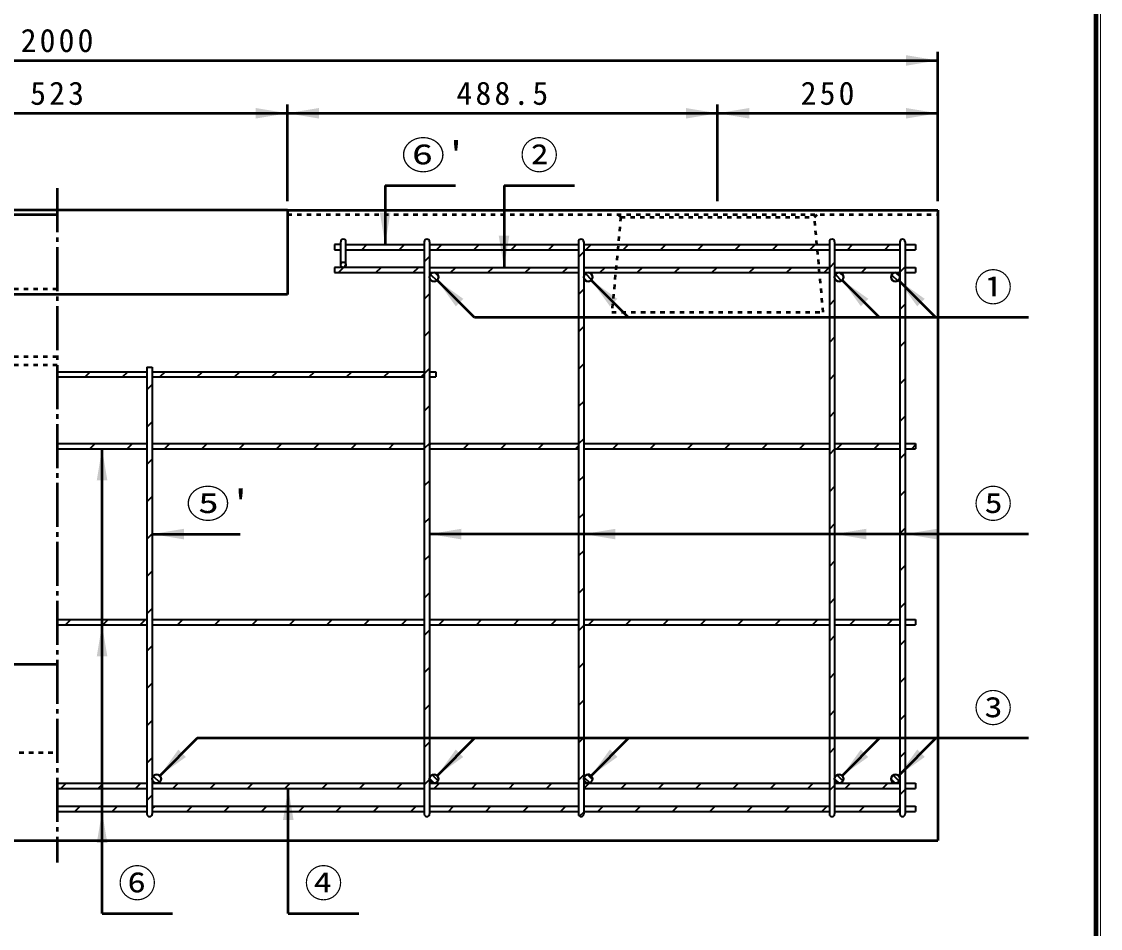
# Model space of a CAD drawing. Units: millimetres, scale not verified. Extents: x 100 to 4105, y 100 to 2870.
# Drawn here: x 2880 to 4105, y 771 to 1801 of the extents above; entities that cross this region are included whole.
import ezdxf
from ezdxf.enums import TextEntityAlignment as Align

# ---------------------------------------------------------------- set-up
doc = ezdxf.new("R2010")
doc.units = ezdxf.units.MM
doc.header["$LTSCALE"] = 5
doc.linetypes.add('USER1', pattern=[2.2, 1, -1.2])
doc.linetypes.add('USER2', pattern=[13.4, 10, -1.2, 1, -1.2])
doc.layers.add('V-nasSTD', color=7, linetype='Continuous', lineweight=35)
doc.styles.add('ＭＳ ゴシック', font='')
doc.styles.get('ＭＳ ゴシック').set_extended_font_data('MS Gothic')

msp = doc.modelspace()

# ---------------------------------------------------------------- hatches: boundary and pattern name
at = {"layer": 'V-nasSTD'}
for points in [[(3884.172, 1750.691), (3920.172, 1756.691), (3884.172, 1762.691)], [(3145.672, 1690.691), (3181.672, 1696.691), (3145.672, 1702.691)], [(3217.672, 1702.691), (3181.672, 1696.691), (3217.672, 1690.691)], [(3634.172, 1690.691), (3670.172, 1696.691), (3634.172, 1702.691)], [(3706.172, 1702.691), (3670.172, 1696.691), (3706.172, 1690.691)], [(3884.172, 1690.691), (3920.172, 1696.691), (3884.172, 1702.691)], [(3298.672, 1583.644), (3292.672, 1547.644), (3286.672, 1583.644)], [(3433.672, 1557.644), (3427.672, 1521.644), (3421.672, 1557.644)], [(3372.921, 1477.41), (3351.707, 1507.108), (3381.406, 1485.895)], [(3547.921, 1477.41), (3526.707, 1507.108), (3556.406, 1485.895)], [(3832.921, 1477.41), (3811.707, 1507.108), (3841.406, 1485.895)], [(3896.921, 1477.41), (3875.707, 1507.108), (3905.406, 1485.895)], [(2977.172, 1279.644), (2971.172, 1315.644), (2965.172, 1279.644)], [(3064.172, 1224.644), (3028.172, 1218.644), (3064.172, 1212.644)], [(3379.172, 1224.644), (3343.172, 1218.644), (3379.172, 1212.644)], [(3554.172, 1224.644), (3518.172, 1218.644), (3554.172, 1212.644)], [(3839.172, 1224.644), (3803.172, 1218.644), (3839.172, 1212.644)], [(3919.172, 1224.644), (3883.172, 1218.644), (3919.172, 1212.644)], [(2977.172, 1079.644), (2971.172, 1115.644), (2965.172, 1079.644)], [(3057.921, 973.878), (3036.707, 944.179), (3066.406, 965.393)], [(3372.921, 973.878), (3351.707, 944.179), (3381.406, 965.393)], [(3547.921, 973.878), (3526.707, 944.179), (3556.406, 965.393)], [(3832.921, 973.878), (3811.707, 944.179), (3841.406, 965.393)], [(3896.921, 973.878), (3875.707, 944.179), (3905.406, 965.393)], [(3188.672, 893.644), (3182.672, 929.644), (3176.672, 893.644)], [(2977.172, 867.644), (2971.172, 903.644), (2965.172, 867.644)]]:
    msp.add_hatch(color=256, dxfattribs=at).paths.add_polyline_path(points)

# ---------------------------------------------------------------- linework, layer by layer
at = {"layer": 'V-nasSTD', "lineweight": 100}
msp.add_line((4100, 105), (4100, 2865), dxfattribs=at)
at = {"layer": 'V-nasSTD', "lineweight": 50}
for p, q in [((3920.172, 1596.691), (3920.172, 1766.691)), ((1920.172, 1756.691), (3920.172, 1756.691)), ((3181.672, 1596.691), (3181.672, 1706.691)), ((3670.172, 1596.691), (3670.172, 1706.691)), ((2658.672, 1696.691), (3181.672, 1696.691)), ((3181.672, 1696.691), (3670.172, 1696.691)), ((3670.172, 1696.691), (3920.172, 1696.691)), ((3292.672, 1614.691), (3292.672, 1547.644)), ((3292.672, 1614.691), (3372.672, 1614.691)), ((3427.672, 1614.691), (3427.672, 1521.644)), ((3427.672, 1614.691), (3507.672, 1614.691)), ((3181.672, 1586.691), (2658.672, 1586.691)), ((2658.672, 1581.691), (2920.172, 1581.691)), ((3181.672, 1586.691), (3181.672, 1490.691)), ((3181.672, 1586.691), (3920.172, 1586.691)), ((3920.172, 1586.691), (3920.172, 870.691)), ((3394.134, 1464.682), (3351.707, 1507.108)), ((3569.134, 1464.682), (3526.707, 1507.108)), ((3854.134, 1464.682), (3811.707, 1507.108)), ((3918.134, 1464.682), (3875.707, 1507.108)), ((3181.672, 1490.691), (2658.672, 1490.691)), ((4023.172, 1464.682), (3394.134, 1464.682)), ((2971.172, 787.644), (2971.172, 1315.644)), ((3028.172, 1218.644), (3128.172, 1218.644)), ((4023.172, 1218.644), (3343.172, 1218.644)), ((2040.172, 1070.691), (2920.172, 1070.691)), ((3079.134, 986.606), (3036.707, 944.179)), ((4023.172, 986.606), (3079.134, 986.606)), ((3394.134, 986.606), (3351.707, 944.179)), ((3569.134, 986.606), (3526.707, 944.179)), ((3854.134, 986.606), (3811.707, 944.179)), ((3918.134, 986.606), (3875.707, 944.179)), ((3182.672, 787.644), (3182.672, 929.644)), ((1920.172, 870.691), (3920.172, 870.691)), ((2971.172, 787.644), (3051.172, 787.644)), ((3182.672, 787.644), (3262.672, 787.644))]:
    msp.add_line(p, q, dxfattribs=at)
at = {"layer": 'V-nasSTD', "linetype": 'USER2', "lineweight": 50}
msp.add_line((2920.172, 1611.691), (2920.172, 845.691), dxfattribs=at)
at = {"layer": 'V-nasSTD', "linetype": 'USER1', "lineweight": 50}
for p, q in [((3181.672, 1581.691), (3920.172, 1581.691)), ((3560.172, 1578.691), (3557.172, 1581.691)), ((3780.172, 1578.691), (3783.172, 1581.691)), ((3560.172, 1578.691), (3550.172, 1470.691)), ((3560.172, 1578.691), (3780.172, 1578.691)), ((3790.172, 1470.691), (3780.172, 1578.691)), ((2920.172, 1496.691), (2664.672, 1496.691)), ((3550.172, 1470.691), (3790.172, 1470.691)), ((2920.172, 1410.691), (1920.172, 1410.691)), ((2920.172, 1419.972), (2671.859, 1419.972)), ((1920.172, 970.691), (2920.172, 970.691))]:
    msp.add_line(p, q, dxfattribs=at)
at = {"layer": 'V-nasSTD'}
for p, q in [((3235.172, 1547.644), (3235.172, 1541.644)), ((3242.172, 1547.644), (3235.172, 1547.644)), ((3242.172, 1524.644), (3242.172, 1550.644)), ((3248.172, 1524.644), (3248.172, 1550.644)), ((3248.172, 1547.644), (3337.172, 1547.644)), ((3266.057, 1541.644), (3272.057, 1547.644)), ((3308.484, 1541.644), (3314.484, 1547.644)), ((3337.172, 1550.644), (3337.172, 900.644)), ((3343.172, 1550.644), (3343.172, 900.644)), ((3343.172, 1547.644), (3512.172, 1547.644)), ((3350.91, 1541.644), (3356.91, 1547.644)), ((3393.337, 1541.644), (3399.337, 1547.644)), ((3435.763, 1541.644), (3441.763, 1547.644)), ((3478.189, 1541.644), (3484.189, 1547.644)), ((3512.172, 1550.644), (3512.172, 900.644)), ((3518.172, 1550.644), (3518.172, 900.644)), ((3518.172, 1547.644), (3797.172, 1547.644)), ((3526.616, 1547.644), (3520.616, 1541.644)), ((3569.042, 1547.644), (3563.042, 1541.644)), ((3611.469, 1547.644), (3605.469, 1541.644)), ((3653.895, 1547.644), (3647.895, 1541.644)), ((3690.321, 1541.644), (3696.321, 1547.644)), ((3732.748, 1541.644), (3738.748, 1547.644)), ((3775.174, 1541.644), (3781.174, 1547.644)), ((3797.172, 1550.644), (3797.172, 900.644)), ((3803.172, 1550.644), (3803.172, 900.644)), ((3803.172, 1547.644), (3877.172, 1547.644)), ((3817.601, 1541.644), (3823.601, 1547.644)), ((3860.027, 1541.644), (3866.027, 1547.644)), ((3877.172, 1550.644), (3877.172, 900.644)), ((3883.172, 1550.644), (3883.172, 900.644)), ((3883.172, 1547.644), (3895.172, 1547.644)), ((3895.172, 1547.644), (3895.172, 1541.644)), ((3235.172, 1541.644), (3242.172, 1541.644)), ((3248.172, 1541.644), (3337.172, 1541.644)), ((3343.172, 1533.86), (3337.172, 1527.86)), ((3343.172, 1541.644), (3512.172, 1541.644)), ((3518.172, 1539.154), (3512.172, 1533.154)), ((3518.172, 1541.644), (3797.172, 1541.644)), ((3803.172, 1541.644), (3877.172, 1541.644)), ((3883.172, 1541.644), (3895.172, 1541.644)), ((3337.172, 1521.644), (3235.172, 1521.644)), ((3235.172, 1521.644), (3235.172, 1515.644)), ((3245.557, 1521.644), (3239.557, 1515.644)), ((3248.143, 1524.23), (3245.586, 1521.673)), ((3281.984, 1515.644), (3287.984, 1521.644)), ((3324.41, 1515.644), (3330.41, 1521.644)), ((3343.172, 1521.644), (3512.172, 1521.644)), ((3366.837, 1515.644), (3372.837, 1521.644)), ((3409.263, 1515.644), (3415.263, 1521.644)), ((3451.689, 1515.644), (3457.689, 1521.644)), ((3494.116, 1515.644), (3500.116, 1521.644)), ((3518.172, 1521.644), (3797.172, 1521.644)), ((3536.542, 1515.644), (3542.542, 1521.644)), ((3584.969, 1521.644), (3578.969, 1515.644)), ((3627.395, 1521.644), (3621.395, 1515.644)), ((3663.821, 1515.644), (3669.821, 1521.644)), ((3706.248, 1515.644), (3712.248, 1521.644)), ((3748.674, 1515.644), (3754.674, 1521.644)), ((3791.101, 1515.644), (3797.101, 1521.644)), ((3803.172, 1527.17), (3797.172, 1521.17)), ((3803.172, 1521.644), (3877.172, 1521.644)), ((3833.527, 1515.644), (3839.527, 1521.644)), ((3883.172, 1522.317), (3877.172, 1516.317)), ((3883.172, 1521.644), (3895.172, 1521.644)), ((3895.172, 1521.644), (3895.172, 1515.644)), ((3235.172, 1515.644), (3337.172, 1515.644)), ((3343.172, 1515.644), (3512.172, 1515.644)), ((3344.22, 1513.707), (3351.235, 1506.692)), ((3349.548, 1515.451), (3352.979, 1512.02)), ((3518.172, 1515.644), (3797.172, 1515.644)), ((3518.365, 1509.268), (3521.796, 1505.837)), ((3520.109, 1514.596), (3527.124, 1507.58)), ((3803.172, 1515.644), (3877.172, 1515.644)), ((3804.059, 1513.487), (3811.016, 1506.531)), ((3809.052, 1515.566), (3813.094, 1511.524)), ((3867.917, 1513.27), (3874.798, 1506.389)), ((3872.635, 1515.622), (3877.15, 1511.107)), ((3875.953, 1515.644), (3877.172, 1516.862)), ((3883.172, 1515.644), (3895.172, 1515.644)), ((3518.172, 1496.728), (3512.172, 1490.728)), ((3343.172, 1491.434), (3337.172, 1485.434)), ((3803.172, 1484.743), (3797.172, 1478.743)), ((3883.172, 1479.89), (3877.172, 1473.89)), ((3343.172, 1449.007), (3337.172, 1443.007)), ((3518.172, 1454.302), (3512.172, 1448.302)), ((3803.172, 1442.317), (3797.172, 1436.317)), ((3883.172, 1437.464), (3877.172, 1431.464)), ((3518.172, 1411.875), (3512.172, 1405.875)), ((2920.172, 1403.098), (3022.172, 1403.098)), ((2920.172, 1397.098), (3022.172, 1397.098)), ((2951.852, 1397.098), (2957.852, 1403.098)), ((2994.278, 1397.098), (3000.278, 1403.098)), ((3022.172, 1408.098), (3022.172, 900.596)), ((3022.172, 1408.098), (3028.172, 1408.098)), ((3028.172, 1408.098), (3028.172, 900.596)), ((3028.172, 1403.098), (3337.172, 1403.098)), ((3028.172, 1397.098), (3337.172, 1397.098)), ((3042.704, 1403.098), (3036.704, 1397.098)), ((3079.131, 1397.098), (3085.131, 1403.098)), ((3121.557, 1397.098), (3127.557, 1403.098)), ((3163.984, 1397.098), (3169.984, 1403.098)), ((3206.41, 1397.098), (3212.41, 1403.098)), ((3248.837, 1397.098), (3254.837, 1403.098)), ((3291.263, 1397.098), (3297.263, 1403.098)), ((3333.689, 1397.098), (3337.172, 1400.581)), ((3343.172, 1406.581), (3337.172, 1400.581)), ((3343.172, 1403.098), (3350.172, 1403.098)), ((3343.172, 1397.098), (3350.172, 1397.098)), ((3350.172, 1403.098), (3350.172, 1397.098)), ((3803.172, 1399.89), (3797.172, 1393.89)), ((3028.172, 1388.566), (3022.172, 1382.566)), ((3883.172, 1395.038), (3877.172, 1389.038)), ((3343.172, 1364.154), (3337.172, 1358.154)), ((3518.172, 1369.449), (3512.172, 1363.449)), ((3803.172, 1357.464), (3797.172, 1351.464)), ((3883.172, 1352.611), (3877.172, 1346.611)), ((3028.172, 1346.139), (3022.172, 1340.139)), ((3518.172, 1327.022), (3512.172, 1321.022)), ((2920.172, 1321.644), (3022.172, 1321.644)), ((2920.172, 1320.964), (2920.852, 1321.644)), ((2920.172, 1315.644), (3022.172, 1315.644)), ((2957.278, 1315.644), (2963.278, 1321.644)), ((2999.704, 1315.644), (3005.704, 1321.644)), ((3028.172, 1321.644), (3337.172, 1321.644)), ((3028.172, 1315.644), (3337.172, 1315.644)), ((3042.131, 1315.644), (3048.131, 1321.644)), ((3084.557, 1315.644), (3090.557, 1321.644)), ((3126.984, 1315.644), (3132.984, 1321.644)), ((3169.41, 1315.644), (3175.41, 1321.644)), ((3211.837, 1315.644), (3217.837, 1321.644)), ((3254.263, 1315.644), (3260.263, 1321.644)), ((3296.689, 1315.644), (3302.689, 1321.644)), ((3343.172, 1321.728), (3337.172, 1315.728)), ((3343.172, 1321.644), (3512.172, 1321.644)), ((3345.116, 1321.644), (3343.172, 1319.7)), ((3343.172, 1315.644), (3512.172, 1315.644)), ((3381.542, 1315.644), (3387.542, 1321.644)), ((3423.969, 1315.644), (3429.969, 1321.644)), ((3466.395, 1315.644), (3472.395, 1321.644)), ((3508.821, 1315.644), (3512.172, 1318.994)), ((3518.172, 1321.644), (3797.172, 1321.644)), ((3518.172, 1315.644), (3797.172, 1315.644)), ((3557.248, 1321.644), (3551.248, 1315.644)), ((3593.674, 1315.644), (3599.674, 1321.644)), ((3636.101, 1315.644), (3642.101, 1321.644)), ((3678.527, 1315.644), (3684.527, 1321.644)), ((3720.953, 1315.644), (3726.953, 1321.644)), ((3763.38, 1315.644), (3769.38, 1321.644)), ((3803.172, 1315.038), (3797.172, 1309.038)), ((3803.172, 1321.644), (3877.172, 1321.644)), ((3803.172, 1315.644), (3877.172, 1315.644)), ((3805.806, 1315.644), (3811.806, 1321.644)), ((3848.233, 1315.644), (3854.233, 1321.644)), ((3883.172, 1321.644), (3895.172, 1321.644)), ((3883.172, 1315.644), (3895.172, 1315.644)), ((3890.659, 1315.644), (3895.172, 1320.157)), ((3895.172, 1321.644), (3895.172, 1315.644)), ((3028.172, 1303.713), (3022.172, 1297.713)), ((3883.172, 1310.185), (3877.172, 1304.185)), ((3343.172, 1279.302), (3337.172, 1273.302)), ((3518.172, 1284.596), (3512.172, 1278.596)), ((3803.172, 1272.611), (3797.172, 1266.611)), ((3883.172, 1267.758), (3877.172, 1261.758)), ((3028.172, 1261.286), (3022.172, 1255.286)), ((3518.172, 1242.17), (3512.172, 1236.17)), ((3343.172, 1236.875), (3337.172, 1230.875)), ((3803.172, 1230.185), (3797.172, 1224.185)), ((3883.172, 1225.332), (3877.172, 1219.332)), ((3028.172, 1218.86), (3022.172, 1212.86)), ((3343.172, 1194.449), (3337.172, 1188.449)), ((3518.172, 1199.743), (3512.172, 1193.743)), ((3028.172, 1176.434), (3022.172, 1170.434)), ((3803.172, 1187.758), (3797.172, 1181.758)), ((3883.172, 1182.905), (3877.172, 1176.905)), ((3343.172, 1152.022), (3337.172, 1146.022)), ((3518.172, 1157.317), (3512.172, 1151.317)), ((3803.172, 1145.332), (3797.172, 1139.332)), ((3883.172, 1140.479), (3877.172, 1134.479)), ((3028.172, 1134.007), (3022.172, 1128.007)), ((2920.172, 1121.644), (3022.172, 1121.644)), ((2920.172, 1115.644), (3022.172, 1115.644)), ((2929.557, 1115.644), (2935.557, 1121.644)), ((2971.984, 1115.644), (2977.984, 1121.644)), ((3014.41, 1115.644), (3020.41, 1121.644)), ((3028.172, 1121.644), (3337.172, 1121.644)), ((3028.172, 1115.644), (3337.172, 1115.644)), ((3056.837, 1115.644), (3062.837, 1121.644)), ((3099.263, 1115.644), (3105.263, 1121.644)), ((3141.689, 1115.644), (3147.689, 1121.644)), ((3184.116, 1115.644), (3190.116, 1121.644)), ((3226.542, 1115.644), (3232.542, 1121.644)), ((3268.969, 1115.644), (3274.969, 1121.644)), ((3311.395, 1115.644), (3317.395, 1121.644)), ((3343.172, 1121.644), (3512.172, 1121.644)), ((3343.172, 1115.644), (3512.172, 1115.644)), ((3359.821, 1121.644), (3353.821, 1115.644)), ((3396.248, 1115.644), (3402.248, 1121.644)), ((3438.674, 1115.644), (3444.674, 1121.644)), ((3481.101, 1115.644), (3487.101, 1121.644)), ((3518.172, 1121.644), (3797.172, 1121.644)), ((3518.172, 1115.644), (3797.172, 1115.644)), ((3523.527, 1115.644), (3529.527, 1121.644)), ((3565.953, 1115.644), (3571.953, 1121.644)), ((3608.38, 1115.644), (3614.38, 1121.644)), ((3650.806, 1115.644), (3656.806, 1121.644)), ((3693.233, 1115.644), (3699.233, 1121.644)), ((3735.659, 1115.644), (3741.659, 1121.644)), ((3778.085, 1115.644), (3784.085, 1121.644)), ((3803.172, 1121.644), (3877.172, 1121.644)), ((3803.172, 1115.644), (3877.172, 1115.644)), ((3820.512, 1115.644), (3826.512, 1121.644)), ((3862.938, 1115.644), (3868.938, 1121.644)), ((3883.172, 1121.644), (3895.172, 1121.644)), ((3883.172, 1115.644), (3895.172, 1115.644)), ((3895.172, 1121.644), (3895.172, 1115.644)), ((3343.172, 1109.596), (3337.172, 1103.596)), ((3518.172, 1114.89), (3512.172, 1108.89)), ((3803.172, 1102.905), (3797.172, 1096.905)), ((3028.172, 1091.581), (3022.172, 1085.581)), ((3883.172, 1098.053), (3877.172, 1092.053)), ((3343.172, 1067.17), (3337.172, 1061.17)), ((3518.172, 1072.464), (3512.172, 1066.464)), ((3803.172, 1060.479), (3797.172, 1054.479)), ((3883.172, 1055.626), (3877.172, 1049.626)), ((3028.172, 1049.154), (3022.172, 1043.154)), ((3518.172, 1030.038), (3512.172, 1024.038)), ((3343.172, 1024.743), (3337.172, 1018.743)), ((3803.172, 1018.053), (3797.172, 1012.053)), ((3028.172, 1006.728), (3022.172, 1000.728)), ((3883.172, 1013.2), (3877.172, 1007.2)), ((3343.172, 982.317), (3337.172, 976.317)), ((3518.172, 987.611), (3512.172, 981.611)), ((3803.172, 975.626), (3797.172, 969.626)), ((3883.172, 970.773), (3877.172, 964.773)), ((3028.172, 964.302), (3022.172, 958.302)), ((3029.269, 943.77), (3036.298, 936.741)), ((3034.708, 945.402), (3037.93, 942.18)), ((3346.061, 945.176), (3352.704, 938.533)), ((3518.172, 945.185), (3512.172, 939.185)), ((3522.426, 945.588), (3528.116, 939.898)), ((3805.807, 945.049), (3812.577, 938.279)), ((3869.578, 944.918), (3876.446, 938.05)), ((2920.172, 935.644), (3022.172, 935.644)), ((2924.269, 929.644), (2930.269, 935.644)), ((2966.695, 929.644), (2972.695, 935.644)), ((3009.122, 929.644), (3015.122, 935.644)), ((3028.172, 935.644), (3337.172, 935.644)), ((3057.548, 935.644), (3051.548, 929.644)), ((3099.974, 935.644), (3093.974, 929.644)), ((3142.401, 935.644), (3136.401, 929.644)), ((3178.827, 929.644), (3184.827, 935.644)), ((3221.254, 929.644), (3227.254, 935.644)), ((3263.68, 929.644), (3269.68, 935.644)), ((3306.106, 929.644), (3312.106, 935.644)), ((3343.172, 939.89), (3337.172, 933.89)), ((3343.172, 935.644), (3512.172, 935.644)), ((3343.183, 940.982), (3348.51, 935.655)), ((3348.533, 929.644), (3354.533, 935.644)), ((3390.959, 929.644), (3396.959, 935.644)), ((3433.386, 929.644), (3439.386, 935.644)), ((3475.812, 929.644), (3481.812, 935.644)), ((3518.172, 935.644), (3797.172, 935.644)), ((3518.238, 929.644), (3524.238, 935.644)), ((3518.505, 942.438), (3524.966, 935.977)), ((3560.665, 929.644), (3566.665, 935.644)), ((3603.091, 929.644), (3609.091, 935.644)), ((3645.518, 929.644), (3651.518, 935.644)), ((3687.944, 929.644), (3693.944, 935.644)), ((3730.37, 929.644), (3736.37, 935.644)), ((3772.797, 929.644), (3778.797, 935.644)), ((3803.172, 933.2), (3797.172, 927.2)), ((3803.172, 933.2), (3797.172, 927.2)), ((3803.172, 940.613), (3808.141, 935.644)), ((3803.172, 935.644), (3877.172, 935.644)), ((3815.223, 929.644), (3821.223, 935.644)), ((3857.65, 929.644), (3863.65, 935.644)), ((3867.188, 940.236), (3871.764, 935.66)), ((3883.172, 935.644), (3895.172, 935.644)), ((3895.172, 935.644), (3895.172, 929.644)), ((2920.172, 929.644), (3022.172, 929.644)), ((3028.172, 921.875), (3022.172, 915.875)), ((3028.172, 929.644), (3337.172, 929.644)), ((3343.172, 929.644), (3512.172, 929.644)), ((3518.172, 929.644), (3797.172, 929.644)), ((3803.172, 929.644), (3877.172, 929.644)), ((3883.172, 928.347), (3877.172, 922.347)), ((3883.172, 929.644), (3895.172, 929.644)), ((2920.172, 909.644), (3022.172, 909.644)), ((2940.189, 903.644), (2946.189, 909.644)), ((2982.616, 903.644), (2988.616, 909.644)), ((3028.172, 909.644), (3337.172, 909.644)), ((3031.042, 909.644), (3028.172, 906.774)), ((3073.469, 909.644), (3067.469, 903.644)), ((3115.895, 909.644), (3109.895, 903.644)), ((3152.321, 903.644), (3158.321, 909.644)), ((3194.748, 903.644), (3200.748, 909.644)), ((3237.174, 903.644), (3243.174, 909.644)), ((3279.601, 903.644), (3285.601, 909.644)), ((3322.027, 903.644), (3328.027, 909.644)), ((3343.172, 909.644), (3512.172, 909.644)), ((3364.453, 903.644), (3370.453, 909.644)), ((3406.88, 903.644), (3412.88, 909.644)), ((3449.306, 903.644), (3455.306, 909.644)), ((3491.733, 903.644), (3497.733, 909.644)), ((3518.172, 909.644), (3797.172, 909.644)), ((3534.159, 903.644), (3540.159, 909.644)), ((3576.585, 903.644), (3582.585, 909.644)), ((3619.012, 903.644), (3625.012, 909.644)), ((3661.438, 903.644), (3667.438, 909.644)), ((3703.865, 903.644), (3709.865, 909.644)), ((3746.291, 903.644), (3752.291, 909.644)), ((3788.717, 903.644), (3794.717, 909.644)), ((3803.172, 909.644), (3877.172, 909.644)), ((3831.144, 903.644), (3837.144, 909.644)), ((3873.57, 903.644), (3877.172, 907.245)), ((3883.172, 909.644), (3895.172, 909.644)), ((3895.172, 909.644), (3895.172, 903.644)), ((2920.172, 903.644), (3022.172, 903.644)), ((3028.172, 903.644), (3337.172, 903.644)), ((3343.172, 903.644), (3512.172, 903.644)), ((3518.172, 902.758), (3513.54, 898.126)), ((3518.172, 903.644), (3797.172, 903.644)), ((3803.172, 903.644), (3877.172, 903.644)), ((3883.172, 903.644), (3895.172, 903.644))]:
    msp.add_line(p, q, dxfattribs=at)
at = {"layer": 'V-nasSTD', "lineweight": 13}
msp.add_lwpolyline([(100, 100), (100, 2870), (4105, 2870), (4105, 100)], close=True, dxfattribs=at)
at = {"layer": 'V-nasSTD'}
for centre, radius in [((3245.172, 1524.644), 3), ((3348.172, 1510.644), 5), ((3523.172, 1510.644), 5), ((3808.172, 1510.644), 5), ((3872.172, 1510.644), 5), ((3033.172, 940.644), 5), ((3348.172, 940.644), 5), ((3523.172, 940.644), 5), ((3808.172, 940.644), 5), ((3872.172, 940.644), 5)]:
    msp.add_circle(centre, radius, dxfattribs=at)
for centre, radius, start, end in [((3245.172, 1550.644), 3, 0, 180), ((3340.172, 1550.644), 3, 0, 180), ((3515.172, 1550.644), 3, 0, 180), ((3800.172, 1550.644), 3, 0, 180), ((3880.172, 1550.644), 3, 0, 180), ((3348.172, 1510.644), 5, 90, 180), ((3348.172, 1510.644), 5, 180, 90), ((3523.172, 1510.644), 5, 180, 90), ((3523.172, 1510.644), 5, 90, 180), ((3808.172, 1510.644), 5, 90, 180), ((3808.172, 1510.644), 5, 180, 90), ((3872.172, 1510.644), 5, 90, 0), ((3872.172, 1510.644), 5, 0, 90), ((3033.172, 940.644), 5, 270, 180), ((3348.172, 940.644), 5, 270, 180), ((3523.172, 940.644), 5, 282.04146, 180), ((3808.172, 940.644), 5, 270, 180), ((3872.172, 940.644), 5, 0, 270), ((3033.172, 940.644), 5, 180, 270), ((3348.172, 940.644), 5, 180, 270), ((3523.172, 940.644), 5, 180, 270), ((3523.172, 940.644), 5, 270, 282.04146), ((3808.172, 940.644), 5, 180, 270), ((3872.172, 940.644), 5, 270, 0), ((3025.172, 900.644), 3, 180, 0), ((3340.172, 900.644), 3, 180, 0), ((3515.172, 900.644), 3, 180, 0), ((3800.172, 900.644), 3, 180, 0), ((3880.172, 900.644), 3, 180, 0)]:
    msp.add_arc(centre, radius, start, end, dxfattribs=at)

# ---------------------------------------------------------------- texts
at = {"layer": 'V-nasSTD', "style": 'ＭＳ ゴシック', "width": 1.15}
for s, p in [("⑥'", (3311.072, 1664.891)), ("⑤'", (3066.572, 1268.844))]:
    msp.add_text(s, height=31.67, dxfattribs=at).set_placement(p, align=Align.TOP_LEFT)
at = {"layer": 'V-nasSTD', "style": 'ＭＳ ゴシック'}
for s, p in [('②', (3446.072, 1664.891)), ('①', (3961.572, 1514.882)), ('⑤', (3961.572, 1268.844)), ('③', (3961.572, 1036.806)), ('⑥', (2989.572, 837.844)), ('④', (3201.072, 837.844))]:
    msp.add_text(s, height=31.67, dxfattribs=at).set_placement(p, align=Align.TOP_LEFT)
at = {"layer": 'V-nasSTD', "char_height": 26.39, "attachment_point": 1, "style": 'ＭＳ ゴシック'}
for s, insert in [('\\T1.2;2000', (2878.772, 1792.691)), ('\\T1.2;523', (2889.572, 1732.691)), ('\\T1.2;488.5', (3373.722, 1732.691)), ('\\T1.2;250', (3764.572, 1732.691))]:
    msp.add_mtext(s, dxfattribs=dict(at, insert=insert))

doc.saveas('drawing.dxf')
